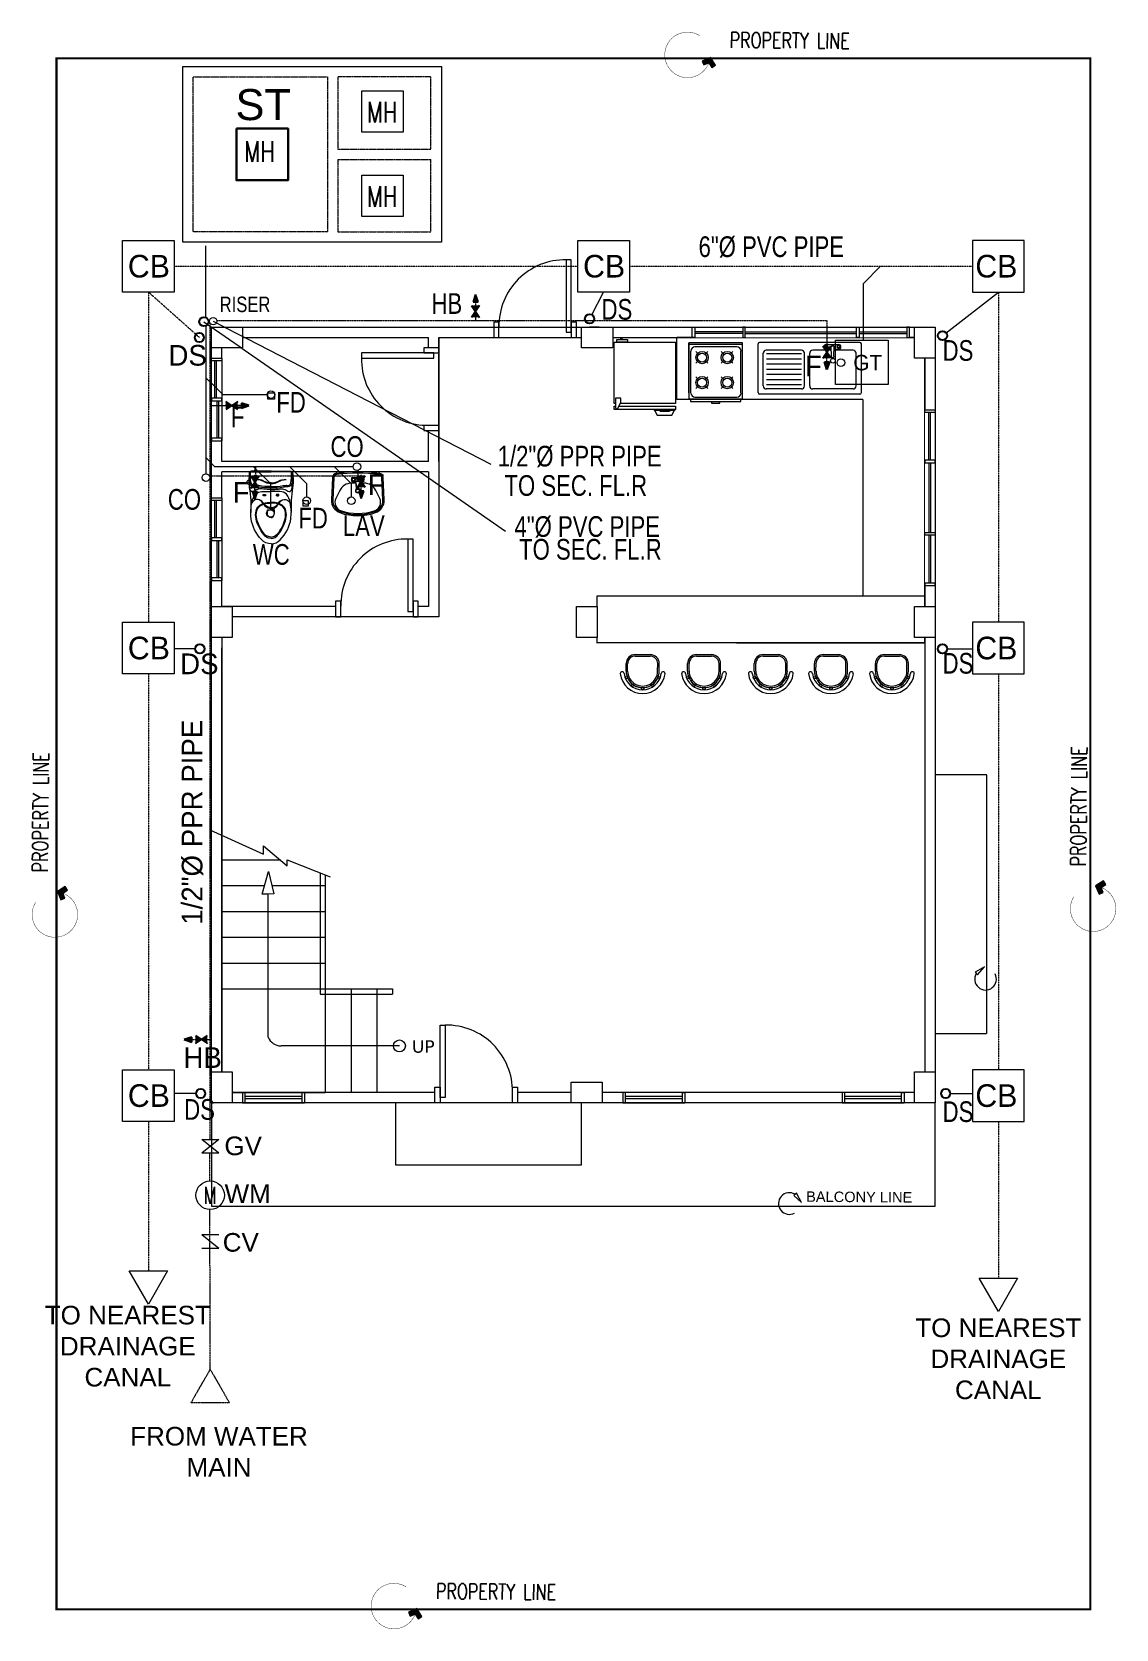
# Model space of a CAD drawing. Header units: millimetres. Extents: x 1634676 to 2610633, y -385676 to -37463.
# Drawn here: x 2140942 to 2151429, y -229901 to -214457 of the extents above; entities that cross this region are included whole.
import ezdxf

# ---------------------------------------------------------------- set-up
doc = ezdxf.new("R2010")
doc.units = ezdxf.units.MM
doc.header["$MEASUREMENT"] = 0
for name, pattern in [('1550A9-4$0$HIDDEN2', [0.1875, 0.125, -0.0625]), ('CENTER', [2, 1.25, -0.25, 0.25, -0.25]), ('DASHED', [0.75, 0.5, -0.25]), ('DASHED2', [0.375, 0.25, -0.125]), ('PHANTOM2', [1.25, 0.625, -0.125, 0.125, -0.125, 0.125, -0.125]), ('PHANTOMX2', [5, 2.5, -0.5, 0.5, -0.5, 0.5, -0.5])]:
    doc.linetypes.add(name, pattern=pattern)
doc.layers.get('0').update_dxf_attribs({"lineweight": 15})
for name, color, linetype, lineweight in [('.15', 7, 'Continuous', 15), ('.2', 2, 'Continuous', 20), ('RED', 1, 'Continuous', 9), ('ST-ANNOT_A', 74, 'Continuous', 20), ('ST-ANNOT_ALeadLines', 250, 'Continuous', 13), ('ST-COL_E', 6, 'Continuous', 30), ('ST-HATCH_E', 250, 'Continuous', 9)]:
    doc.layers.add(name, color=color, linetype=linetype, lineweight=lineweight)
doc.layers.add('A-FURN-SEAT-N', color=1, linetype='Continuous')
doc.layers.add('WATER LINE', color=2, linetype='CENTER')
doc.styles.add('ARIAL', font='arial.ttf')
doc.styles.add('specs100', font='GOTHIC.TTF', dxfattribs={"height": 0.21})
doc.styles.add('ST_TEXT', font='romans.shx', dxfattribs={"width": 0.75})
doc.styles.add('STYLE1', font='times.ttf', dxfattribs={"height": 8})
doc.styles.add('VERDANA', font='verdana.ttf')

# ---------------------------------------------------------------- blocks, each defined once
blk = doc.blocks.new('12313123')
at = {"layer": 'ST-HATCH_E', "ltscale": 1000}
for p, q in [((1792512, -110043), (1795284, -110043)), ((1792512, -110043), (1799512, -110043)), ((1792512, -117543), (1792512, -110043)), ((1796262, -110042), (1796168, -110042)), ((1799512, -110043), (1799512, -117543)), ((1792612, -111343), (1792612, -110143)), ((1792612, -110143), (1794612, -110143)), ((1794612, -110243), (1794612, -110143)), ((1794712, -110143), (1799412, -110143)), ((1794712, -110143), (1794712, -112843)), ((1794712, -111343), (1794712, -110143)), ((1797012, -110743), (1797012, -110143)), ((1799412, -110143), (1797012, -110143)), ((1799412, -110143), (1799412, -117443)), ((1799412, -113097), (1799412, -110143)), ((1793055, -110677), (1793121, -110677)), ((1793055, -110739), (1793055, -110677)), ((1793121, -110677), (1793121, -110739)), ((1793121, -110739), (1793055, -110739)), ((1798812, -110743), (1797012, -110743)), ((1798812, -110743), (1798812, -112642)), ((1794612, -111343), (1794612, -111043)), ((1794612, -111343), (1792612, -111343)), ((1792612, -111643), (1792612, -111443)), ((1792612, -112743), (1792612, -111443)), ((1794612, -111443), (1792612, -111443)), ((1794612, -111443), (1794612, -112743)), ((1793398, -111721), (1793445, -111721)), ((1793398, -111774), (1793398, -111721)), ((1793445, -111774), (1793398, -111774)), ((1793445, -111721), (1793445, -111774)), ((1794612, -112643), (1794612, -112743)), ((1796242, -113097), (1796242, -112642)), ((1796242, -112642), (1798812, -112642)), ((1798812, -112642), (1799412, -112642)), ((1793712, -112743), (1792612, -112743)), ((1792612, -113043), (1792612, -112843)), ((1794712, -112843), (1792612, -112843)), ((1792612, -112843), (1792612, -113043)), ((1792612, -112843), (1792612, -117443)), ((1794612, -112743), (1794512, -112743)), ((1792612, -117443), (1792612, -113143)), ((1799412, -113097), (1796234, -113097)), ((1797589, -113097), (1799412, -113097)), ((1792494, -114904), (1793013, -115138)), ((1792612, -115193), (1793173, -115193)), ((1793013, -115138), (1793013, -115058)), ((1793013, -115058), (1793242, -115251)), ((1793242, -115251), (1793242, -115193)), ((1793242, -115193), (1793658, -115360)), ((1793003, -115525), (1793062, -115308)), ((1793062, -115308), (1793115, -115524)), ((1793562, -115322), (1793562, -116493)), ((1793612, -115342), (1793612, -117443)), ((1792612, -115443), (1793025, -115443)), ((1793095, -115443), (1793612, -115443)), ((1793060, -115525), (1793003, -115525)), ((1793115, -115524), (1793060, -115525)), ((1793060, -116909), (1793060, -115525)), ((1792612, -115693), (1793612, -115693)), ((1792612, -115943), (1793612, -115943)), ((1792612, -116193), (1793612, -116193)), ((1792612, -116443), (1793612, -116443)), ((1793612, -116443), (1793612, -117443)), ((1793612, -116443), (1794262, -116443)), ((1793862, -116443), (1793862, -117443)), ((1794112, -116443), (1794112, -117443)), ((1794262, -116443), (1794262, -116493)), ((1793562, -116493), (1794262, -116493)), ((1794329, -116994), (1793184, -116994)), ((1794673, -117443), (1792612, -117443)), ((1792612, -117443), (1793612, -117443)), ((1799412, -117443), (1795473, -117443)), ((1799512, -117543), (1792512, -117543)), ((1794791, -117543), (1794291, -117543)), ((1794291, -117543), (1794291, -118143)), ((1796091, -118143), (1796091, -117543)), ((1794291, -118143), (1795591, -118143)), ((1795591, -118143), (1796091, -118143))]:
    blk.add_line(p, q, dxfattribs=at)
at = {"layer": 'ST-HATCH_E'}
for p, q in [((1797798, -110676), (1797798, -110206)), ((1798783, -110191), (1797813, -110191)), ((1798218, -110266), (1797878, -110266)), ((1798507, -110266), (1798328, -110266)), ((1798455, -110212), (1798579, -110212)), ((1798455, -110255), (1798507, -110255)), ((1798510, -110319), (1798505, -110233)), ((1798515, -110223), (1798525, -110223)), ((1798531, -110320), (1798535, -110233)), ((1798718, -110266), (1798533, -110266)), ((1798534, -110255), (1798579, -110255)), ((1798798, -110676), (1798798, -110206)), ((1797848, -110611), (1797848, -110296)), ((1798219, -110302), (1797879, -110302)), ((1798219, -110352), (1797879, -110352)), ((1798219, -110402), (1797879, -110402)), ((1798248, -110611), (1798248, -110296)), ((1798298, -110611), (1798298, -110296)), ((1798510, -110319), (1798508, -110323)), ((1798517, -110337), (1798523, -110337)), ((1798532, -110323), (1798531, -110320)), ((1798748, -110611), (1798748, -110296)), ((1798219, -110452), (1797879, -110452)), ((1798219, -110502), (1797879, -110502)), ((1798219, -110552), (1797879, -110552)), ((1798783, -110691), (1797813, -110691)), ((1798218, -110641), (1797878, -110641)), ((1798219, -110602), (1797879, -110602)), ((1798718, -110641), (1798328, -110641)), ((1792922, -111483), (1792952, -111483)), ((1792932, -111421), (1792930, -111423)), ((1792930, -111437), (1792930, -111423)), ((1792930, -111423), (1792943, -111423)), ((1792932, -111421), (1792941, -111421)), ((1792932, -111421), (1792932, -111437)), ((1792937, -111401), (1792937, -111463)), ((1792937, -111468), (1792937, -111498)), ((1792937, -111489), (1792937, -111498)), ((1792941, -111421), (1792943, -111423)), ((1792941, -111421), (1792941, -111437)), ((1792943, -111437), (1792943, -111423)), ((1793868, -111498), (1793985, -111498)), ((1793868, -111509), (1793868, -111498)), ((1793869, -111502), (1793868, -111498)), ((1793869, -111508), (1793869, -111502)), ((1793869, -111502), (1793874, -111502)), ((1793896, -111502), (1793958, -111502)), ((1793906, -111443), (1793948, -111443)), ((1793927, -111422), (1793927, -111515)), ((1793984, -111502), (1793979, -111502)), ((1793984, -111502), (1793985, -111498)), ((1793984, -111508), (1793984, -111502)), ((1793985, -111509), (1793985, -111498)), ((1793023, -111657), (1793023, -111677)), ((1793151, -111657), (1793151, -111677)), ((1793868, -111536), (1793868, -111525)), ((1793869, -111532), (1793868, -111536)), ((1793868, -111536), (1793894, -111536)), ((1793869, -111532), (1793869, -111526)), ((1793869, -111532), (1793874, -111532)), ((1793896, -111532), (1793958, -111532)), ((1793916, -111601), (1793910, -111547)), ((1793915, -111602), (1793912, -111562)), ((1793916, -111601), (1793915, -111602)), ((1793938, -111601), (1793943, -111547)), ((1793938, -111602), (1793942, -111562)), ((1793938, -111601), (1793938, -111602)), ((1793985, -111536), (1793959, -111536)), ((1793984, -111532), (1793979, -111532)), ((1793984, -111532), (1793984, -111526)), ((1793984, -111532), (1793985, -111536)), ((1793985, -111536), (1793985, -111525)), ((1793027, -111667), (1793007, -111667)), ((1793039, -111667), (1793019, -111667)), ((1793135, -111667), (1793155, -111667)), ((1793147, -111667), (1793167, -111667)), ((1796523, -113369), (1796523, -113296)), ((1796537, -113369), (1796537, -113296)), ((1796610, -113209), (1796755, -113209)), ((1796610, -113224), (1796755, -113224)), ((1796827, -113369), (1796828, -113297)), ((1796842, -113369), (1796842, -113297)), ((1797116, -113369), (1797117, -113296)), ((1797131, -113369), (1797131, -113296)), ((1797204, -113209), (1797349, -113209)), ((1797204, -113224), (1797349, -113224)), ((1797421, -113369), (1797421, -113297)), ((1797436, -113369), (1797436, -113297)), ((1797762, -113369), (1797762, -113296)), ((1797776, -113369), (1797777, -113296)), ((1797849, -113209), (1797994, -113209)), ((1797849, -113224), (1797994, -113224)), ((1798067, -113369), (1798067, -113297)), ((1798081, -113369), (1798081, -113297)), ((1798344, -113369), (1798344, -113296)), ((1798358, -113369), (1798359, -113296)), ((1798431, -113209), (1798576, -113209)), ((1798431, -113224), (1798576, -113224)), ((1798649, -113369), (1798649, -113297)), ((1798663, -113369), (1798663, -113297)), ((1798934, -113369), (1798934, -113296)), ((1798948, -113369), (1798948, -113296)), ((1799021, -113209), (1799166, -113209)), ((1799021, -113224), (1799166, -113224)), ((1799238, -113369), (1799239, -113297)), ((1799253, -113369), (1799253, -113297)), ((1793412, -117443), (1792812, -117443)), ((1793387, -117482), (1792837, -117482)), ((1793387, -117504), (1792837, -117504)), ((1793387, -117543), (1793387, -117443)), ((1793387, -117443), (1793412, -117443)), ((1793412, -117443), (1793412, -117543)), ((1797091, -117443), (1796491, -117443)), ((1797066, -117482), (1796516, -117482)), ((1797066, -117504), (1796516, -117504)), ((1797066, -117543), (1797066, -117443)), ((1797066, -117443), (1797091, -117443)), ((1797091, -117443), (1797091, -117543)), ((1799212, -117443), (1798612, -117443)), ((1799187, -117482), (1798637, -117482)), ((1799187, -117504), (1798637, -117504)), ((1799187, -117543), (1799187, -117443)), ((1799187, -117443), (1799212, -117443)), ((1799212, -117443), (1799212, -117543)), ((1792812, -117543), (1793412, -117543)), ((1793412, -117543), (1793387, -117543)), ((1796491, -117543), (1797091, -117543)), ((1797091, -117543), (1797066, -117543)), ((1798612, -117543), (1799212, -117543)), ((1799212, -117543), (1799187, -117543))]:
    blk.add_line(p, q, dxfattribs=at)
at = {"layer": 'ST-HATCH_E', "linetype": '1550A9-4$0$HIDDEN2', "ltscale": 5}
for p, q in [((1800012, -114373), (1799512, -114373)), ((1800012, -116873), (1800012, -114373)), ((1799512, -116873), (1800012, -116873)), ((1792512, -117542), (1792512, -118542)), ((1799512, -118542), (1799512, -117542)), ((1792512, -118542), (1799512, -118542))]:
    blk.add_line(p, q, dxfattribs=at)
at = {"layer": 'ST-HATCH_E', "lineweight": 5}
for p, q in [((1799990, -116229), (1799899, -116280)), ((1799899, -116280), (1799920, -116306)), ((1799920, -116306), (1799990, -116229)), ((1798169, -118419), (1798143, -118440)), ((1798143, -118440), (1798220, -118509)), ((1798220, -118509), (1798169, -118419))]:
    blk.add_line(p, q, dxfattribs=at)
at = {"layer": 'ST-HATCH_E', "ltscale": 5}
blk.add_line((1799512, -116873), (1799512, -116873), dxfattribs=at)
at = {"layer": 'ST-HATCH_E', "elevation": 0}
for points in [[(1795942, -110093), (1795992, -110093), (1795992, -109393), (1795942, -109393)], [(1795242, -110143), (1795292, -110143), (1795292, -109994), (1795242, -109994)], [(1795992, -110143), (1796042, -110143), (1796042, -109994), (1795992, -109994)], [(1794662, -110343), (1794662, -110293), (1793962, -110293), (1793962, -110343)], [(1794712, -111043), (1794712, -110993), (1794564, -110993), (1794564, -111043)], [(1794412, -112793), (1794462, -112793), (1794462, -112093), (1794412, -112093)], [(1793712, -112843), (1793762, -112843), (1793762, -112694), (1793712, -112694)], [(1794462, -112843), (1794512, -112843), (1794512, -112694), (1794462, -112694)], [(1794773, -117493), (1794723, -117493), (1794723, -116793), (1794773, -116793)], [(1795473, -117543), (1795423, -117543), (1795423, -117394), (1795473, -117394)]]:
    blk.add_lwpolyline(points, close=True, dxfattribs=at)
at = {"layer": 'ST-HATCH_E'}
for points in [[(1794712, -110293), (1794712, -110243), (1794564, -110243), (1794564, -110293)], [(1794723, -117543), (1794673, -117543), (1794673, -117394), (1794723, -117394)]]:
    blk.add_lwpolyline(points, close=True, dxfattribs=at)
at = {"layer": 'ST-HATCH_E', "elevation": 0}
for points in [[(1796420, -110780), (1796407, -110780), (1796407, -110190), (1796999, -110190), (1796999, -110780), (1796465, -110780)], [(1796428, -110190), (1796428, -110185), (1796536, -110185), (1796536, -110190)], [(1796433, -110185), (1796433, -110164), (1796534, -110164), (1796534, -110185)], [(1796470, -110164), (1796470, -110140)], [(1796483, -110164), (1796483, -110140)], [(1797647, -110211), (1797129, -110211)], [(1797592, -110235), (1797187, -110235)], [(1797145, -110275), (1797145, -110679)], [(1797227, -110309), (1797198, -110280)], [(1797227, -110364), (1797198, -110393)], [(1797285, -110309), (1797311, -110280)], [(1797285, -110364), (1797311, -110393)], [(1797470, -110309), (1797441, -110280)], [(1797470, -110364), (1797441, -110393)], [(1797528, -110309), (1797555, -110280)], [(1797528, -110364), (1797555, -110393)], [(1797227, -110552), (1797198, -110523)], [(1797285, -110552), (1797311, -110523)], [(1797470, -110552), (1797441, -110523)], [(1797528, -110552), (1797555, -110523)], [(1796444, -110822), (1796470, -110769), (1796470, -110729), (1796420, -110729), (1796420, -110822)], [(1797187, -110721), (1797592, -110721)], [(1797227, -110608), (1797198, -110637)], [(1797285, -110608), (1797311, -110637)], [(1797470, -110608), (1797441, -110637)], [(1797528, -110608), (1797555, -110637)], [(1796790, -110840), (1796793, -110846), (1796994, -110846), (1796999, -110840), (1796407, -110840), (1796407, -110806), (1796420, -110806)], [(1796452, -110806), (1796999, -110806), (1796999, -110840)], [(1796798, -110846), (1796824, -110893), (1796965, -110893), (1796991, -110846)], [(1796949, -110846), (1796943, -110859), (1796853, -110859), (1796846, -110846)], [(1797145, -110737), (1797145, -110761), (1797631, -110761), (1797631, -110737)], [(1797349, -110761), (1797349, -110777), (1797430, -110777), (1797430, -110761)], [(1794136, -111458), (1794136, -111443), (1793718, -111443), (1793718, -111458)], [(1792812, -117543), (1792837, -117543), (1792837, -117443), (1792812, -117443), (1792812, -117530)], [(1792812, -117443), (1792812, -117543)], [(1796491, -117543), (1796516, -117543), (1796516, -117443), (1796491, -117443), (1796491, -117530)], [(1796491, -117443), (1796491, -117543)], [(1798612, -117543), (1798637, -117543), (1798637, -117443), (1798612, -117443), (1798612, -117530)], [(1798612, -117443), (1798612, -117543)]]:
    blk.add_lwpolyline(points, dxfattribs=at)
at = {"layer": 'ST-HATCH_E'}
for points in [[(1797129, -110679), (1797129, -110195), (1797129, -110737), (1797647, -110737), (1797647, -110195), (1797129, -110195)], [(1797631, -110679), (1797631, -110275)]]:
    blk.add_lwpolyline(points, dxfattribs=at)
at = {"layer": 'ST-HATCH_E', "elevation": 0}
for points in [[(1793087, -111437), (1792894, -111437, 0.37029), (1792880, -111450, 0.045983), (1792873, -111520, 0.001799), (1792872, -111523, 0.001799)], [(1792879, -111523, -0.01864), (1792880, -111450)], [(1793087, -111585, -0.05798), (1792969, -111576, 0.05248), (1792920, -111573, -0.359755), (1792894, -111549, -0.063624), (1792888, -111453, -0.41741), (1792898, -111443), (1793087, -111443)], [(1793087, -111437), (1793279, -111437, -0.37029), (1793294, -111450, -0.045983), (1793301, -111520, -0.066349), (1793291, -111626, 0.023082), (1793282, -111746, 0.020841), (1793282, -111836)], [(1793087, -111585, 0.05798), (1793205, -111576, -0.05248), (1793253, -111573, 0.359755), (1793280, -111549, 0.063624), (1793285, -111453, 0.41741), (1793275, -111443), (1793087, -111443)], [(1793087, -111613, 0.027608), (1793160, -111609, -0.074263), (1793209, -111609, -0.10869), (1793250, -111629, 0.57652), (1793288, -111612, 0.041432), (1793294, -111450)], [(1792873, -111561, 0.041013), (1792882, -111626, -0.023082), (1792892, -111746, -0.020841), (1792891, -111836)], [(1792875, -111524, 0.181108), (1792874, -111526, 0.048177), (1792875, -111559, 0.150706), (1792876, -111560)], [(1793087, -111613, -0.027608), (1793013, -111609, 0.074263), (1792965, -111609, 0.10869), (1792923, -111629, -0.57652), (1792886, -111612, -0.012948), (1792881, -111561, -0.012948)], [(1793086, -111597, -0.057944), (1792966, -111588, 0.052815), (1792919, -111585, -0.293076), (1792883, -111561, -0.293076)], [(1792891, -111836, -0.052513), (1792901, -111742, -0.139783), (1792937, -111657, -0.164142), (1792999, -111634), (1793087, -111634)], [(1793087, -111549, -0.122769), (1793014, -111531, 0.082103), (1792981, -111520, 0.036414), (1792940, -111516)], [(1793087, -111556, -0.15044), (1793010, -111533, 0.048879), (1792987, -111524, 0.061537), (1792940, -111516)], [(1793086, -111597, 0.057944), (1793207, -111588, -0.052815), (1793253, -111585, 0.36261), (1793292, -111551)], [(1793087, -111556, 0.15044), (1793164, -111533, -0.048879), (1793186, -111524, -0.061537), (1793233, -111516)], [(1793087, -111549, 0.122769), (1793160, -111531, -0.082103), (1793193, -111520, -0.036414), (1793233, -111516)], [(1793282, -111824, 0.045619), (1793272, -111742, 0.139783), (1793237, -111657, 0.164142), (1793174, -111634), (1793087, -111634)], [(1793914, -111609, 0.015817), (1793913, -111610, 2.688714)], [(1793914, -111614, 0.017579), (1793914, -111615, 2.077742)], [(1793087, -111800, -0.222287), (1793030, -111774, -0.029027), (1793002, -111736, 0.208424), (1792960, -111710, 0.292075), (1792901, -111742)], [(1793087, -112087, -0.25563), (1793018, -112049, -0.119659), (1792942, -111898, -0.103174), (1792942, -111818, -0.232408), (1792998, -111755, -0.090344), (1793069, -111738), (1793087, -111737)], [(1793089, -112073, -0.219956), (1793025, -112044, -0.118286), (1792949, -111897, -0.109776), (1792949, -111819, -0.232044), (1793000, -111761, -0.09043), (1793069, -111745), (1793087, -111744)], [(1793086, -111788, -0.140617), (1793043, -111775, -0.093588), (1793009, -111738, 0.23322), (1792960, -111710, 0.255018)], [(1793087, -111884, -0.341543), (1793057, -111863, -0.07795), (1793052, -111815, -0.460293), (1793059, -111809, 0.021492), (1793087, -111811)], [(1793085, -112073, 0.219956), (1793148, -112044, 0.118286), (1793224, -111897, 0.109776), (1793225, -111819, 0.232044), (1793173, -111761, 0.09043), (1793104, -111745), (1793086, -111744)], [(1793087, -111800, 0.217716), (1793143, -111774, 0.029027), (1793171, -111736, -0.208424), (1793213, -111710, -0.292075), (1793272, -111742)], [(1793087, -111788, 0.140617), (1793130, -111775, 0.093588), (1793164, -111738, -0.23322), (1793213, -111710, -0.255018)], [(1793087, -112087, 0.25563), (1793156, -112049, 0.119659), (1793231, -111898, 0.103174), (1793232, -111818, 0.232408), (1793176, -111755, 0.090344), (1793104, -111738), (1793087, -111737)], [(1793087, -111884, 0.341543), (1793116, -111863, 0.07795), (1793121, -111815, 0.460293), (1793114, -111809, -0.021492), (1793087, -111811)], [(1793087, -112137, -0.232203), (1792997, -112099, -0.174433), (1792895, -111892, -0.03147), (1792891, -111836, -0.03147)], [(1793087, -112137, 0.232203), (1793176, -112099, 0.174433), (1793279, -111892, 0.03147), (1793282, -111836, 0.03147)]]:
    blk.add_lwpolyline(points, format="xyb", dxfattribs=at)
for points in [[(1794099, -111837, 0.328153), (1794182, -111714), (1794172, -111498, 0.357797), (1794137, -111458, 0.075286), (1793717, -111458, 0.357797), (1793681, -111498), (1793672, -111714, 0.328153), (1793754, -111837, 0.174703)], [(1794159, -111497, 0.362688), (1794133, -111469, 0.067947), (1793720, -111469, 0.362688), (1793695, -111497), (1793685, -111716, 0.329049), (1793760, -111827, 0.173013), (1794094, -111827, 0.329049), (1794169, -111716)], [(1792875, -111524, 0.332977), (1792855, -111532, 0.118319), (1792853, -111542, 0.118319), (1792855, -111552, 0.341044), (1792876, -111560, 0.216749), (1792878, -111561), (1792882, -111561, 0.449928), (1792885, -111558, -0.049432), (1792884, -111526, 0.437007), (1792881, -111523), (1792877, -111523, 0.18933), (1792875, -111524)], [(1793017, -111661), (1793029, -111661, -1), (1793029, -111674), (1793017, -111674, -1)], [(1793017, -111661), (1793029, -111661, -1), (1793029, -111674), (1793017, -111674, -1)], [(1793157, -111661), (1793145, -111661, 1), (1793145, -111674), (1793157, -111674, 1)], [(1793157, -111661), (1793145, -111661, 1), (1793145, -111674), (1793157, -111674, 1)]]:
    blk.add_lwpolyline(points, format="xyb", close=True, dxfattribs=at)
at = {"layer": 'ST-HATCH_E'}
blk.add_lwpolyline([(1793911, -111552), (1793866, -111552, 0.283963), (1793753, -111622), (1793714, -111700, 0.447772), (1793760, -111816, 0.176211), (1794093, -111816, 0.447772), (1794139, -111700), (1794100, -111622, 0.283963), (1793988, -111552), (1793943, -111552, 0.283963)], format="xyb", dxfattribs=at)
for centre, radius in [((1798455, -110233), 15.9), ((1798455, -110233), 11.4), ((1798579, -110233), 15.9), ((1798579, -110233), 11.4), ((1797257, -110337), 59.5), ((1797257, -110337), 43.6), ((1797501, -110337), 59.5), ((1797501, -110337), 43.6), ((1798522, -110368), 22.7), ((1797257, -110580), 59.5), ((1797257, -110580), 43.6), ((1797501, -110580), 59.5), ((1797501, -110580), 43.6), ((1792937, -111483), 10.3), ((1793885, -111517), 18.4), ((1793885, -111517), 14.4), ((1793969, -111517), 18.4), ((1793969, -111517), 14.4), ((1793927, -111626), 20.9), ((1793927, -111626), 16.7), ((1793927, -111517), 7.95), ((1796524, -113432), 10.9), ((1796584, -113508), 10.9), ((1796780, -113508), 10.9), ((1796840, -113433), 10.9), ((1797118, -113432), 10.9), ((1797178, -113508), 10.9), ((1797374, -113508), 10.9), ((1797434, -113433), 10.9), ((1797763, -113432), 10.9), ((1797823, -113508), 10.9), ((1798020, -113508), 10.9), ((1798080, -113433), 10.9), ((1798345, -113432), 10.9), ((1798405, -113508), 10.9), ((1798602, -113508), 10.9), ((1798662, -113433), 10.9), ((1798935, -113432), 10.9), ((1798995, -113508), 10.9), ((1799191, -113508), 10.9), ((1799251, -113433), 10.9), ((1796682, -113539), 10.9), ((1797276, -113539), 10.9), ((1797921, -113539), 10.9), ((1798503, -113539), 10.9), ((1799093, -113539), 10.9)]:
    blk.add_circle(centre, radius, dxfattribs=at)
at = {"layer": 'ST-HATCH_E', "ltscale": 1000}
blk.add_circle((1794329, -116994), 57.9, dxfattribs=at)
at = {"layer": 'ST-HATCH_E'}
for centre, radius, start, end in [((1795932, -110032), 640, 89.0793, 180.9207), ((1797189, -110276), 41, 90, 180), ((1797593, -110276), 41, 0, 90), ((1797813, -110206), 15, 90, 180), ((1797878, -110296), 30, 90, 180), ((1798218, -110296), 30, 0, 90), ((1798328, -110296), 30, 90, 180), ((1798455, -110233), 21.5, 90, 270), ((1798515, -110233), 10, 90, 183.2996), ((1798525, -110233), 10, 357.0819, 90), ((1798579, -110233), 21.5, 270, 90), ((1798718, -110296), 30, 0, 90), ((1798783, -110206), 15, 0, 90), ((1794602, -110353), 640, 179.0793, 270.9207), ((1798517, -110327), 10, 152.1728, 270), ((1798523, -110327), 10, 270, 24.7752), ((1797189, -110680), 41, 180, 270), ((1797593, -110680), 41, 270, 360), ((1797813, -110676), 15, 180, 270), ((1797878, -110611), 30, 180, 270), ((1798218, -110611), 30, 270, 0), ((1798328, -110611), 30, 180, 270), ((1798718, -110611), 30, 270, 0), ((1798783, -110676), 15, 270, 0), ((1796432, -110821), 11.9, 180, 360), ((1793758, -111499), 63.2, 142.845, 177.9653), ((1793885, -111493), 9.61, 225.8561, 314.1439), ((1793969, -111493), 9.61, 225.8561, 314.1439), ((1794095, -111499), 63.2, 2.0347, 37.155), ((1793861, -111517), 9.61, 315.8561, 44.1439), ((1793885, -111541), 9.61, 45.8561, 134.1439), ((1793894, -111553), 16.7, 15.0613, 90), ((1793893, -111549), 16.7, 5.9777, 83.3473), ((1793909, -111517), 9.61, 135.8561, 224.1439), ((1793927, -111520), 82.8, 261.872, 278.128), ((1793927, -111520), 81.8, 262.2121, 277.7879), ((1793960, -111549), 16.7, 96.6527, 174.0223), ((1793959, -111553), 16.7, 90, 164.9387), ((1793945, -111517), 9.61, 315.8561, 44.1439), ((1793969, -111541), 9.61, 45.8561, 134.1439), ((1793993, -111517), 9.61, 135.8561, 224.1439), ((1794402, -112732), 640, 89.0793, 180.9207), ((1796610, -113296), 87.1, 89.9094, 179.9095), ((1796610, -113296), 72.6, 89.9093, 179.9094), ((1796755, -113297), 87.1, 359.9094, 89.9094), ((1796755, -113297), 72.6, 359.9094, 89.9094), ((1797204, -113296), 87.1, 89.9094, 179.9095), ((1797204, -113296), 72.6, 89.9093, 179.9094), ((1797349, -113297), 87.1, 359.9094, 89.9094), ((1797349, -113297), 72.6, 359.9094, 89.9094), ((1797849, -113296), 87.1, 89.9094, 179.9095), ((1797849, -113296), 72.6, 89.9093, 179.9094), ((1797994, -113297), 87.1, 359.9094, 89.9094), ((1797994, -113297), 72.6, 359.9094, 89.9094), ((1798431, -113296), 87.1, 89.9094, 179.9095), ((1798431, -113296), 72.6, 89.9093, 179.9094), ((1798576, -113297), 87.1, 359.9094, 89.9094), ((1798576, -113297), 72.6, 359.9094, 89.9094), ((1799021, -113296), 87.1, 89.9094, 179.9095), ((1799021, -113296), 72.6, 89.9093, 179.9094), ((1799166, -113297), 87.1, 359.9094, 89.9094), ((1799166, -113297), 72.6, 359.9094, 89.9094), ((1796484, -113393), 18.3, 359.9094, 179.9094), ((1796682, -113369), 218, 186.4101, 269.9094), ((1796682, -113369), 181, 187.7176, 269.9094), ((1796682, -113369), 160, 179.9094, 359.9094), ((1796682, -113369), 145, 179.9094, 359.9094), ((1796682, -113369), 160, 214.7991, 352.6829), ((1796682, -113369), 181, 269.9095, 352.1013), ((1796682, -113369), 218, 269.9095, 353.4088), ((1796880, -113394), 18.3, 359.9094, 179.9094), ((1797078, -113393), 18.3, 359.9094, 179.9094), ((1797276, -113369), 218, 186.4101, 269.9094), ((1797276, -113369), 181, 187.7176, 269.9094), ((1797276, -113369), 160, 179.9094, 359.9094), ((1797276, -113369), 145, 179.9094, 359.9094), ((1797276, -113369), 160, 214.7991, 352.6829), ((1797276, -113369), 181, 269.9095, 352.1013), ((1797276, -113369), 218, 269.9095, 353.4088), ((1797474, -113394), 18.3, 359.9094, 179.9094), ((1797724, -113393), 18.3, 359.9094, 179.9094), ((1797922, -113369), 218, 186.4101, 269.9094), ((1797922, -113369), 181, 187.7176, 269.9094), ((1797922, -113369), 160, 179.9094, 359.9094), ((1797922, -113369), 145, 179.9094, 359.9094), ((1797922, -113369), 160, 214.7991, 352.6829), ((1797922, -113369), 181, 269.9095, 352.1013), ((1797922, -113369), 218, 269.9095, 353.4088), ((1798120, -113394), 18.3, 359.9094, 179.9094), ((1798305, -113393), 18.3, 359.9094, 179.9094), ((1798504, -113369), 218, 186.4101, 269.9094), ((1798504, -113369), 181, 187.7176, 269.9094), ((1798504, -113369), 160, 179.9094, 359.9094), ((1798504, -113369), 145, 179.9094, 359.9094), ((1798504, -113369), 160, 214.7991, 352.6829), ((1798504, -113369), 181, 269.9095, 352.1013), ((1798504, -113369), 218, 269.9095, 353.4088), ((1798701, -113394), 18.3, 359.9094, 179.9094), ((1798895, -113393), 18.3, 359.9094, 179.9094), ((1799093, -113369), 218, 186.4101, 269.9094), ((1799093, -113369), 181, 187.7176, 269.9094), ((1799093, -113369), 160, 179.9094, 359.9094), ((1799093, -113369), 145, 179.9094, 359.9094), ((1799093, -113369), 160, 214.7991, 352.6829), ((1799093, -113369), 181, 269.9095, 352.1013), ((1799093, -113369), 218, 269.9095, 353.4088), ((1799291, -113394), 18.3, 359.9094, 179.9094), ((1794783, -117432), 640, 359.0793, 90.9207)]:
    blk.add_arc(centre, radius, start, end, dxfattribs=at)
at = {"layer": 'ST-HATCH_E', "lineweight": 5}
for centre, start, end in [((1799999, -116348), 148.3687, 28.38), ((1798101, -118518), 58.3687, 298.38)]:
    blk.add_arc(centre, 105, start, end, dxfattribs=at)
at = {"layer": 'ST-HATCH_E', "ltscale": 1000}
blk.add_arc((1793184, -116861), 133, 201.285, 270, dxfattribs=at)
at = {"layer": 'ST-HATCH_E'}
blk.add_point((1793927, -111443), dxfattribs=at)
at = {"layer": 'ST-HATCH_E', "linetype": 'Continuous', "style": 'VERDANA'}
blk.add_text('UP', height=120, dxfattribs=at).set_placement((1794450, -117059))
at = {"layer": 'ST-HATCH_E', "linetype": 'Continuous', "style": 'ARIAL'}
blk.add_text('BALCONY LINE', height=101.03, rotation=359.592, dxfattribs=at).set_placement((1798263, -118501))
for points in [[(1797162, -110143), (1799262, -110143), (1799262, -110043), (1797162, -110043)], [(1792512, -110343), (1792512, -111143), (1792612, -111143), (1792612, -110343)], [(1799412, -110843), (1799412, -112543), (1799512, -112543), (1799512, -110843)], [(1792512, -111693), (1792512, -112493), (1792612, -112493), (1792612, -111693)]]:
    blk.add_wipeout(points).dxf.layer = 'ST-HATCH_E'
at = {"layer": 'ST-HATCH_E'}
for p, q in [((1797650, -110088), (1797187, -110088)), ((1797650, -110104), (1797187, -110104)), ((1797675, -110088), (1798750, -110088)), ((1797675, -110104), (1798750, -110104)), ((1798775, -110088), (1799237, -110088)), ((1798775, -110104), (1799237, -110104)), ((1792544, -110730), (1792544, -110368)), ((1792560, -110730), (1792560, -110368)), ((1792564, -110755), (1792564, -111118)), ((1792580, -110755), (1792580, -111118)), ((1799451, -111330), (1799451, -110868)), ((1799467, -111330), (1799467, -110868)), ((1799451, -111355), (1799451, -112030)), ((1799467, -111355), (1799467, -112030)), ((1792544, -112080), (1792544, -111718)), ((1792560, -112080), (1792560, -111718)), ((1792564, -112105), (1792564, -112468)), ((1792580, -112105), (1792580, -112468)), ((1799451, -112055), (1799451, -112518)), ((1799467, -112055), (1799467, -112518))]:
    blk.add_line(p, q, dxfattribs=at)
at = {"layer": 'ST-HATCH_E', "elevation": 0}
for points in [[(1797162, -110043), (1799262, -110043)], [(1797162, -110043), (1797187, -110043), (1797187, -110143), (1797162, -110143), (1797162, -110055)], [(1797162, -110143), (1797162, -110043)], [(1797675, -110043), (1797650, -110043), (1797650, -110143), (1797675, -110143), (1797675, -110043)], [(1798750, -110043), (1798775, -110043), (1798775, -110143), (1798750, -110143), (1798750, -110043)], [(1799262, -110043), (1799237, -110043), (1799237, -110143), (1799262, -110143), (1799262, -110055)], [(1799262, -110143), (1799262, -110043)], [(1792612, -110343), (1792612, -110368), (1792512, -110368), (1792512, -110343), (1792600, -110343)], [(1792512, -110343), (1792612, -110343)], [(1792512, -111143), (1792512, -110343)], [(1792612, -110343), (1792612, -111143)], [(1792612, -110755), (1792612, -110730), (1792512, -110730), (1792512, -110755), (1792612, -110755)], [(1799512, -110843), (1799512, -110868), (1799412, -110868), (1799412, -110843), (1799500, -110843)], [(1799412, -110843), (1799512, -110843)], [(1799512, -110843), (1799512, -112543)], [(1792612, -111143), (1792612, -111118), (1792512, -111118), (1792512, -111143), (1792600, -111143)], [(1792512, -111143), (1792612, -111143)], [(1799512, -111355), (1799512, -111330), (1799412, -111330), (1799412, -111355), (1799512, -111355)], [(1792612, -111693), (1792612, -111718), (1792512, -111718), (1792512, -111693), (1792600, -111693)], [(1792512, -111693), (1792612, -111693)], [(1792512, -112493), (1792512, -111693)], [(1792612, -111693), (1792612, -112493)], [(1792612, -112105), (1792612, -112080), (1792512, -112080), (1792512, -112105), (1792612, -112105)], [(1799512, -112030), (1799512, -112055), (1799412, -112055), (1799412, -112030), (1799512, -112030)], [(1792612, -112493), (1792612, -112468), (1792512, -112468), (1792512, -112493), (1792600, -112493)], [(1792512, -112493), (1792612, -112493)], [(1799512, -112543), (1799512, -112518), (1799412, -112518), (1799412, -112543), (1799500, -112543)], [(1799412, -112543), (1799512, -112543)]]:
    blk.add_lwpolyline(points, dxfattribs=at)
blk = doc.blocks.new('Area Point Arrow')
at = {"layer": 'ST-ANNOT_ALeadLines', "ltscale": 2}
blk.add_hatch(color=2, dxfattribs=at).paths.add_polyline_path([(0, 1), (75, -119), (170, -60), (45, 142), (-173, 49), (-129, -54)])
at = {"layer": 'ST-ANNOT_ALeadLines', "color": 2, "ltscale": 2, "const_width": 10}
blk.add_lwpolyline([(-238, 704, 2.805748), (0, 1, -0.127272)], format="xyb", dxfattribs=at)
at = {"layer": 'ST-ANNOT_ALeadLines', "color": 2}
blk.add_lwpolyline([(0, 1), (75, -119), (170, -60), (45, 142), (-173, 49), (-129, -54), (0, 1)], dxfattribs=at)
blk = doc.blocks.new('243242342342')
at = {"color": 6, "linetype": 'PHANTOM2', "ltscale": 10, "const_width": 20}
blk.add_lwpolyline([(1791012, -107443), (1801012, -107443), (1801012, -122443), (1791012, -122443), (1791012, -107443)], dxfattribs=at)
at = {"layer": 'ST-ANNOT_ALeadLines', "xscale": 0.375, "yscale": 0.375, "zscale": 0.375}
for p in [(1797322, -107488), (1794482, -122488)]:
    blk.add_blockref('Area Point Arrow', p, dxfattribs=at)
at = {"layer": 'ST-ANNOT_ALeadLines', "xscale": 0.3750000000000002, "yscale": 0.3750000000000002, "zscale": 0.3750000000000002, "rotation": 90}
for p in [(1791074, -115517), (1801117, -115461)]:
    blk.add_blockref('Area Point Arrow', p, dxfattribs=at)
at = {"layer": 'ST-ANNOT_A', "char_height": 150, "width": 1779.23, "attachment_point": 4, "style": 'ST_TEXT'}
for insert, rotation in [((1797524, -107266), 359.4889), ((1800895, -115259), 89.4889), ((1790852, -115316), 89.4889), ((1794683, -122266), 359.4889)]:
    blk.add_mtext('{\\C6;PROPERTY LINE}', dxfattribs=dict(at, insert=insert, rotation=rotation))
blk = doc.blocks.new('769789789789')
for points in [[(1792812, -125948), (1792812, -125748), (1792512, -125748), (1792512, -125948)], [(1796392, -125948), (1796392, -125748), (1796092, -125748), (1796092, -125948)], [(1799312, -126048), (1799512, -126048), (1799512, -125748), (1799312, -125748)], [(1792512, -128748), (1792712, -128748), (1792712, -128448), (1792512, -128448)], [(1796042, -128748), (1796242, -128748), (1796242, -128448), (1796042, -128448)], [(1799312, -128748), (1799512, -128748), (1799512, -128448), (1799312, -128448)], [(1792512, -133248), (1792712, -133248), (1792712, -132948), (1792512, -132948)], [(1799312, -133248), (1799512, -133248), (1799512, -132948), (1799312, -132948)], [(1795992, -133048), (1795992, -133248), (1796292, -133248), (1796292, -133048)]]:
    blk.add_wipeout(points).dxf.layer = 'ST-HATCH_E'
at = {"layer": '.15', "color": 6}
for points in [[(1792512, -125948), (1792512, -125748), (1792812, -125748), (1792812, -125948)], [(1796092, -125948), (1796092, -125748), (1796392, -125748), (1796392, -125948)], [(1799312, -125748), (1799512, -125748), (1799512, -126048), (1799312, -126048)], [(1792512, -128448), (1792712, -128448), (1792712, -128748), (1792512, -128748)], [(1796042, -128448), (1796242, -128448), (1796242, -128748), (1796042, -128748)], [(1799312, -128448), (1799512, -128448), (1799512, -128748), (1799312, -128748)], [(1792512, -132948), (1792712, -132948), (1792712, -133248), (1792512, -133248)], [(1799312, -132948), (1799512, -132948), (1799512, -133248), (1799312, -133248)], [(1796292, -133048), (1796292, -133248), (1795992, -133248), (1795992, -133048)]]:
    blk.add_lwpolyline(points, close=True, dxfattribs=at)
blk = doc.blocks.new('324324234')
at = {"layer": '.2', "linetype": 'Continuous'}
blk.add_blockref('243242342342', (0, 0), dxfattribs=at)
blk.add_blockref('769789789789', (0, 15705), dxfattribs=at)
blk = doc.blocks.new('7686786868')
at = {"layer": '.2', "color": 2, "linetype": 'DASHED2', "ltscale": 5}
for p, q in [((1760959, -237847, -5), (1761859, -237847, -5)), ((1760959, -237947, -5), (1761859, -237947, -5))]:
    blk.add_line(p, q, dxfattribs=at)
at = {"layer": '.2', "color": 2, "linetype": 'Continuous', "ltscale": 0.3, "elevation": -5}
blk.add_lwpolyline([(1759459, -238747), (1759459, -237047), (1761959, -237047), (1761959, -238747)], close=True, dxfattribs=at)
at = {"layer": '.2', "color": 2, "linetype": 'DASHED2', "ltscale": 5, "elevation": -5}
blk.add_lwpolyline([(1759559, -238647), (1759559, -237147), (1760859, -237147), (1760859, -238647)], close=True, dxfattribs=at)
for points in [[(1761859, -237847), (1761859, -237147), (1760959, -237147), (1760959, -237847)], [(1760959, -237947), (1760959, -238647), (1761859, -238647), (1761859, -237947)]]:
    blk.add_lwpolyline(points, dxfattribs=at)
at = {"layer": '.2', "color": 1, "linetype": 'Continuous', "ltscale": 3}
for points in [[(1761191, -237283), (1761591, -237283), (1761591, -237683), (1761191, -237683)], [(1761191, -238098), (1761591, -238098), (1761591, -238498), (1761191, -238498)]]:
    blk.add_lwpolyline(points, close=True, dxfattribs=at)
at = {"layer": 'ST-COL_E', "color": 2, "ltscale": 2, "elevation": -5}
blk.add_lwpolyline([(1759976, -237647), (1760476, -237647), (1760476, -238147), (1759976, -238147)], close=True, dxfattribs=at)
at = {"color": 3, "char_height": 200, "attachment_point": 3, "style": 'ST_TEXT'}
for insert in [(1761533, -237389, -5), (1760349, -237770, -5), (1761533, -238204, -5)]:
    blk.add_mtext('MH', dxfattribs=dict(at, insert=insert))
at = {"layer": 'RED', "color": 1, "linetype": 'Continuous', "ltscale": 1000, "insert": (1760236, -237418, 0), "char_height": 300, "attachment_point": 5, "style": 'STYLE1'}
blk.add_mtext('{\\fArial|b0|i0|c0|p34;\\C4;ST}', dxfattribs=at)
blk = doc.blocks.new('A$C2B457572')
at = {"layer": 'WATER LINE'}
for points in [[(-0.048, 0.072), (0, 0), (0.048, 0.072)], [(0, 0), (-0.048, -0.072), (0.048, -0.072)], [(0.03, -0.115), (-0.03, -0.115), (0, -0.205)]]:
    blk.add_hatch(color=256, dxfattribs=at).paths.add_polyline_path(points)
for p, q in [((0.048, -0.072), (-0.048, 0.072)), ((-0.048, -0.072), (0.048, 0.072))]:
    blk.add_line(p, q, dxfattribs=at)
blk.add_lwpolyline([(-0.03, -0.115), (0, -0.205), (0, -0.205), (0.03, -0.115)], close=True, dxfattribs=at)

msp = doc.modelspace()

# ---------------------------------------------------------------- block references
at = {"layer": '.2', "linetype": 'Continuous'}
msp.add_blockref('12313123', (350168, -107268.04), dxfattribs=at)

# ---------------------------------------------------------------- next in the draw order: block references
msp.add_blockref('324324234', (350168, -107268.04), dxfattribs=at)

# ---------------------------------------------------------------- next in the draw order: linework, layer by layer
at = {"layer": '.2', "linetype": 'Continuous', "ltscale": 3}
for p, q in [((2142625, -217214.157), (2142625, -216524)), ((2146357.152, -217191.261), (2146472.854, -216972.038)), ((2149785.535, -217366.706), (2150291.554, -216972.038)), ((2142625, -217302.843), (2142625, -218729)), ((2142667.258, -218069), (2143023.5, -218069)), ((2142713, -218660.5), (2142625, -218572.5)), ((2144048.5, -218660.5), (2142713, -218660.5)), ((2142521.996, -220421.99), (2142319.354, -220421.99)), ((2149794.412, -220421.99), (2150041.554, -220421.99)), ((2142530.949, -224722.002), (2142319.354, -224722.002)), ((2149825.912, -224722.002), (2150041.554, -224722.002))]:
    msp.add_line(p, q, dxfattribs=at)
at = {"layer": '.2', "color": 1, "linetype": 'DASHED', "ltscale": 5}
for p, q in [((2142562.475, -217411.196), (2142069.354, -216972.038)), ((2142069.354, -216972.038), (2142069.354, -220164.038))]:
    msp.add_line(p, q, dxfattribs=at)
at = {"layer": '.2', "color": 1, "ltscale": 2}
for p, q in [((2148984.772, -217437.047), (2148984.772, -216887.766)), ((2143217.465, -217965.728), (2142790.728, -217965.728)), ((2143252.228, -219075.465), (2143252.228, -218826.228)), ((2143602.728, -218952.965), (2143602.728, -218826.228)), ((2144033.728, -218952.965), (2144033.728, -218826.228))]:
    msp.add_line(p, q, dxfattribs=at)
at = {"layer": '.2', "color": 1, "linetype": 'PHANTOMX2', "ltscale": 1.5}
for p, q in [((2145234.03, -216994.505, 0), (2145234, -217245.519)), ((2142667.258, -225166.504), (2142667.258, -217275.926)), ((2142730.668, -217245.519), (2148632.5, -217245.519)), ((2148632.5, -217245.519), (2148632.5, -217507.538)), ((2148632.5, -217719.767, 0), (2148632.5, -217488.377)), ((2143040.89, -218069, 0), (2142809.5, -218069)), ((2142667.258, -218748.5), (2144129, -218748.5)), ((2143098.926, -218975.616, 0), (2143098.926, -218744.227, 0)), ((2144127.485, -218968.284, 0), (2144127.485, -218736.894, 0)), ((2142416.244, -224199.97, 0), (2142667.258, -224200)), ((2142667.258, -227390.5), (2142663.652, -225841.6))]:
    msp.add_line(p, q, dxfattribs=at)
at = {"layer": '.2', "color": 1}
for p, q in [((2142606, -217258.5), (2145521.828, -219284.624, 0)), ((2142695.5, -217253.5), (2145380.264, -218635.564, 0))]:
    msp.add_line(p, q, dxfattribs=at)
at = {"layer": '.2', "color": 1, "linetype": 'Continuous', "ltscale": 0.3}
for p, q in [((2142749.018, -225166.504), (2142585.499, -225298.4, 0)), ((2142749.018, -225298.4, 0), (2142585.499, -225166.504)), ((2142585.499, -225166.504), (2142749.018, -225166.504)), ((2142749.018, -225298.4, 0), (2142585.499, -225298.4, 0)), ((2142749.018, -226089.725), (2142585.499, -226089.725)), ((2142749.018, -226221.621, 0), (2142585.499, -226089.725)), ((2142749.018, -226221.621, 0), (2142585.499, -226221.621))]:
    msp.add_line(p, q, dxfattribs=at)
at = {"layer": '.2', "color": 1}
for points in [[(2141819.354, -216472.038), (2142319.354, -216472.038), (2142319.354, -216972.038), (2141819.354, -216972.038)], [(2146222.854, -216472.038), (2146722.854, -216472.038), (2146722.854, -216972.038), (2146222.854, -216972.038)], [(2150541.554, -216472.038), (2150041.554, -216472.038), (2150041.554, -216972.038), (2150541.554, -216972.038)], [(2141819.354, -220164.038), (2142319.354, -220164.038), (2142319.354, -220664.038), (2141819.354, -220664.038)], [(2150541.554, -220164.038), (2150041.554, -220164.038), (2150041.554, -220664.038), (2150541.554, -220664.038)], [(2141819.354, -224492.038), (2142319.354, -224492.038), (2142319.354, -224992.038), (2141819.354, -224992.038)], [(2150541.554, -224492.038), (2150041.554, -224492.038), (2150041.554, -224992.038), (2150541.554, -224992.038)]]:
    msp.add_lwpolyline(points, close=True, dxfattribs=at)
at = {"layer": '.2', "color": 1, "linetype": 'DASHED', "ltscale": 5}
for points in [[(2142319.354, -216722.038), (2146222.854, -216722.038)], [(2146722.854, -216722.038), (2150041.554, -216722.038)], [(2150291.554, -216972.038), (2150291.554, -220164.038)], [(2142069.354, -220664.038), (2142069.354, -224492.038)], [(2150291.554, -220664.038), (2150291.554, -224492.038)], [(2142069.354, -224992.038), (2142069.354, -226437.5)], [(2150291.554, -224992.038), (2150291.554, -226509)]]:
    msp.add_lwpolyline(points, dxfattribs=at)
at = {"layer": '.2', "color": 1, "ltscale": 2}
for points in [[(2148984.772, -216887.766), (2149150.5, -216722.038)], [(2142790.728, -217965.728), (2142625, -217800)], [(2143252.228, -218826.228), (2143086.5, -218660.5)], [(2143602.728, -218826.228), (2143437, -218660.5)], [(2144033.728, -218826.228), (2143868, -218660.5)]]:
    msp.add_lwpolyline(points, dxfattribs=at)
at = {"layer": '.2', "color": 1, "linetype": 'Continuous', "ltscale": 3, "elevation": 0}
msp.add_lwpolyline([(2148716.199, -217437.047), (2149226.199, -217437.047), (2149226.199, -217867.047), (2148716.199, -217867.047)], close=True, dxfattribs=at)
at = {"layer": '.2', "color": 1, "linetype": 'PHANTOMX2', "ltscale": 1.5}
for points in [[(2142663.324, -225235.625), (2142663.303, -225229.261)], [(2142664.463, -225571.6), (2142663.537, -225298.4)]]:
    msp.add_lwpolyline(points, dxfattribs=at)
at = {"layer": '.2', "color": 1, "linetype": 'Continuous', "ltscale": 0.3}
for points in [[(2142069.354, -226758.735), (2141883.889, -226437.5), (2142254.819, -226437.5)], [(2150291.554, -226830.235), (2150106.089, -226509), (2150477.019, -226509)]]:
    msp.add_lwpolyline(points, close=True, dxfattribs=at)
at = {"layer": '.2', "color": 1, "linetype": 'PHANTOMX2', "ltscale": 1.5, "elevation": 0}
msp.add_lwpolyline([(2142667.258, -227390.5), (2142852.723, -227711.734), (2142481.793, -227711.734)], close=True, dxfattribs=at)
at = {"layer": '.2', "linetype": 'Continuous', "ltscale": 3}
msp.add_circle((2142695.5, -217253.5), 36.062, dxfattribs=at)
at = {"layer": '.2', "color": 1, "ltscale": 2}
for centre in [(2148767.605, -217654.429), (2143254.391, -217963.395), (2144085.5, -218660.5), (2142625, -218766), (2143600.395, -218989.891), (2144031.395, -218989.891), (2143249.895, -219112.391)]:
    msp.add_circle(centre, 37, dxfattribs=at)
at = {"layer": '.2', "color": 1, "linetype": 'Continuous', "ltscale": 0.3}
msp.add_circle((2142666.189, -225705.457, 0), 137.747, dxfattribs=at)
at = {"layer": 'A-FURN-SEAT-N'}
for centre in [(2142606, -217258.5), (2146336.454, -217230.477), (2142562.475, -217411.196), (2149750.569, -217393.977), (2142566.339, -220421.99), (2149750.069, -220421.99), (2142575.293, -224722.002), (2149781.569, -224722.002)]:
    msp.add_circle(centre, 44.343, dxfattribs=at)

# ---------------------------------------------------------------- next in the draw order: block references
at = {"layer": '.2', "color": 1, "linetype": 'Continuous'}
msp.add_blockref('7686786868', (382943.678, 22256.644, 5), dxfattribs=at)
at = {"layer": '.2', "color": 1, "xscale": 807.4733333333335, "yscale": 807.4733333333335, "zscale": 807.4733333333335}
for p, rotation in [((2145234.03, -217159.723, 0), 180), ((2142581.462, -224199.97, 0), 269.9999999999999)]:
    msp.add_blockref('A$C2B457572', p, dxfattribs=dict(at, rotation=rotation))
at = {"layer": '.2', "color": 1, "linetype": 'PHANTOMX2', "ltscale": 1.5, "yscale": 807.4733333333335, "zscale": 807.4733333333335}
for p, xscale in [((2148632.5, -217554.549, 0), -807.4733333333335), ((2143098.926, -218810.398, 0), 807.4733333333335), ((2144127.485, -218803.065, 0), 807.4733333333335)]:
    msp.add_blockref('A$C2B457572', p, dxfattribs=dict(at, xscale=xscale))
at = {"layer": '.2', "color": 1, "linetype": 'PHANTOMX2', "ltscale": 1.5, "xscale": 807.4733333333335, "yscale": 807.4733333333335, "zscale": 807.4733333333335, "rotation": 90}
msp.add_blockref('A$C2B457572', (2142875.671, -218069, 0), dxfattribs=at)

# ---------------------------------------------------------------- next in the draw order: texts
at = {"layer": '.2', "color": 1, "style": 'specs100', "width": 0.8}
for s, height, p in [('6"%%C PVC PIPE ', 200, (2147390.66, -216633.149, -5)), ('HB', 200, (2144807.337, -217182.804)), ('RISER', 150, (2142758.596, -217165.752, 0)), ('DS', 200, (2146452.691, -217239.171)), ('DS', 200, (2149751.691, -217636.671)), ('FD', 200, (2143306.188, -218138.298)), ('F', 200, (2142866.336, -218278.608)), ('CO', 200, (2143830.688, -218565.881)), ('1/2"%%C PPR PIPE ', 200, (2145447.689, -218658.605, 0)), ('TO SEC. FL.R', 200, (2145513.603, -218942.473, 0)), ('CO', 200, (2142257.438, -219076.631)), ('FD', 200, (2143519.688, -219258.298)), ('LAV', 200, (2143950.688, -219331.798)), ('4"%%C PVC PIPE ', 200, (2145610.285, -219339.236, 0)), ('WC', 200, (2143079.438, -219609.048)), ('TO SEC. FL.R', 200, (2145654.892, -219559.37, 0)), ('DS', 200, (2149751.691, -220661.671)), ('DS', 200, (2142415.441, -224975.921)), ('DS', 200, (2149751.691, -224997.671))]:
    msp.add_text(s, height=height, dxfattribs=at).set_placement(p)
at = {"layer": '.2', "color": 1, "style": 'specs100'}
for s, height, p in [('CB', 218.7675, (2141870.288, -216831.246)), ('CB', 218.7675, (2146273.788, -216831.246)), ('CB', 218.7675, (2150068.254, -216831.246)), ('DS', 200, (2142262.941, -217683.421)), ('F', 200, (2148420.775, -217787.87)), ('GT', 150, (2148887.746, -217729.366)), ('F', 200, (2142884.586, -219008.358)), ('F', 200, (2144190.836, -218934.108)), ('CB', 218.7675, (2141870.288, -220523.246)), ('CB', 218.7675, (2150068.254, -220523.246)), ('DS', 200, (2142375.941, -220666.921)), ('HB', 200, (2142407.577, -224474.304)), ('CB', 218.7675, (2141870.288, -224851.246)), ('CB', 218.7675, (2150068.254, -224851.246))]:
    msp.add_text(s, height=height, dxfattribs=at).set_placement(p)
msp.add_text('1/2"%%C PPR PIPE ', height=200, rotation=90, dxfattribs=at).set_placement((2142591.558, -223090.228, -5))
at = {"layer": '.2', "color": 1, "char_height": 200, "attachment_point": 5, "style": 'specs100'}
for s, insert in [('{\\fSwis721 LtEx BT|b0|i0|c0|p34;\\H0.9x;\\C2;GV}', (2142985.635, -225229.602, 0)), ('{\\fSwis721 LtEx BT|b0|i0|c0|p34;\\H0.9x;\\C2;WM}', (2143029.757, -225690.538, 0)), ('{\\fSwis721 LtEx BT|b0|i0|c0|p34;\\H0.9x;\\C2;CV}', (2142962.592, -226162.417, 0)), ('{\\fSwis721 LtEx BT|b0|i0|c0|p34;\\H0.9x;TO NEAREST \\PDRAINAGE\\PCANAL }', (2141869.831, -227166.157, -5)), ('{\\fSwis721 LtEx BT|b0|i0|c0|p34;\\H0.9x;TO NEAREST \\PDRAINAGE\\PCANAL }', (2150290.531, -227288.657, -5))]:
    msp.add_mtext(s, dxfattribs=dict(at, insert=insert))
at = {"layer": '.2', "color": 1, "linetype": 'Continuous', "ltscale": 300, "insert": (2142667.509, -225706.6, 0), "char_height": 162, "attachment_point": 5, "style": 'ST_TEXT'}
msp.add_mtext('{\\C3;M}', dxfattribs=at)
at = {"layer": '.2', "color": 1, "insert": (2142752.042, -228185.736, 0), "char_height": 200, "width": 2863.17279, "attachment_point": 5, "style": 'specs100'}
msp.add_mtext('{\\fSwis721 LtEx BT|b0|i0|c0|p34;\\H0.9x;\\C2;FROM WATER \\PMAIN}', dxfattribs=at)

doc.saveas('drawing.dxf')
